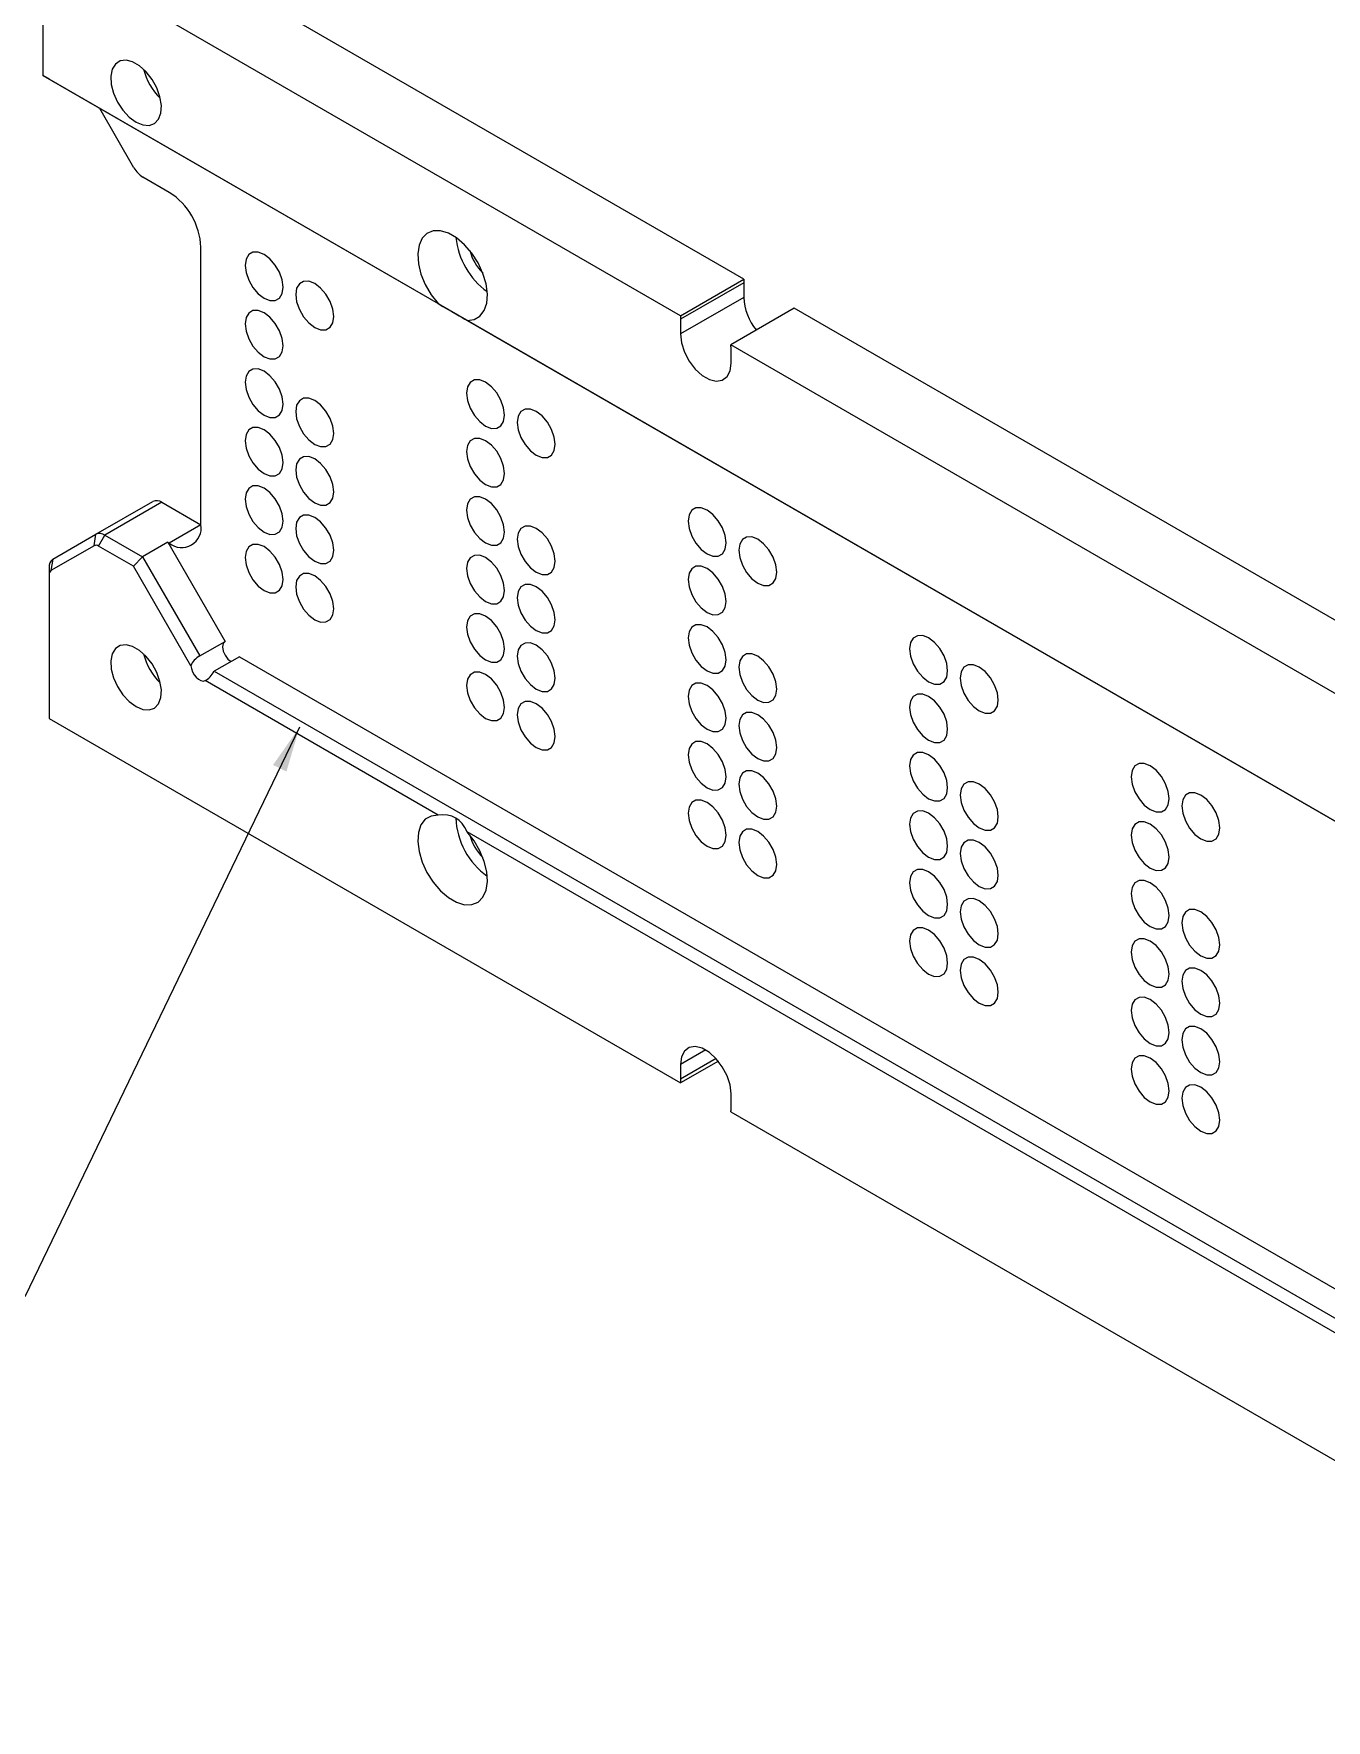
# Model space of a CAD drawing. Extents: x 2 to 292, y 3 to 207.
# Drawn here: x 233.09 to 261.97, y 144.53 to 182.23 of the extents above; entities that cross this region are included whole.
import ezdxf

# ---------------------------------------------------------------- set-up
doc = ezdxf.new("R2010")
doc.units = 0
doc.linetypes.add('SLD-实线', pattern=[0])
doc.layers.get('0').update_dxf_attribs({"linetype": 'CONTINUOUS'})
doc.layers.add('图框', color=7, linetype='SLD-实线')
doc.dimstyles.new('SLDDIMSTYLE8', dxfattribs={"dimtxt": 0.18, "dimasz": 1.016, "dimexe": 0, "dimexo": 0.0625, "dimgap": 0, "dimtad": 0, "dimtih": 1, "dimtoh": 1, "dimdec": 0, "dimrnd": 1e-09, "dimzin": 0, "dimtxsty": 'STANDARD', "dimblk1": 'DOT', "dimblk2": 'DOT', "dimsah": 1, "dimcen": 0.09, "dimazin": 3, "dimtfac": 1.016, "dimtdec": 0, "dimtofl": 0, "dimtmove": 0, "dimatfit": 3, "dimtolj": 1, "dimtzin": 0})

# ---------------------------------------------------------------- blocks, each defined once
blk = doc.blocks.new('_DOT')
at = {"color": 0, "linetype": 'BYBLOCK'}
blk.add_line((-0.5, 0), (-1, 0), dxfattribs=at)
at = {"color": 0, "linetype": 'BYBLOCK', "const_width": 0.5}
blk.add_lwpolyline([(-0.25, 0, 1), (0.25, 0, 1)], format="xyb", close=True, dxfattribs=at)

msp = doc.modelspace()

# ---------------------------------------------------------------- linework, layer by layer
at = {"color": 7, "linetype": 'SLD-实线'}
for p, q in [((248.95828475, 176.73983777), (234.8470689, 184.88606929)), ((233.29143373, 183.98799428), (233.29143373, 181.29340962)), ((247.54407122, 175.92342968), (233.43285537, 184.06966119)), ((233.29143373, 181.29340962), (242.12442905, 176.19422996)), ((233.43285504, 181.21174252), (233.29143373, 181.29340962)), ((277.73309352, 155.63775921), (233.43285504, 181.21174252)), ((235.32991097, 179.23230387), (234.56413223, 180.55866972)), ((236.11986092, 178.68061167), (235.52991041, 179.02118286)), ((236.82696703, 171.25015709), (236.82696703, 177.45586706)), ((248.95384774, 176.66074557), (247.53963421, 175.84433747)), ((247.54407122, 175.92342968), (248.95828475, 176.73983777)), ((248.95384774, 176.66074557), (248.95384774, 176.33412919)), ((248.95384774, 176.33412919), (247.53963421, 175.51772109)), ((250.0807823, 176.09183373), (248.66656877, 175.27542564)), ((265.92884765, 166.94294035), (250.0807823, 176.09183373)), ((242.77250322, 175.8201047), (270.40869966, 159.86606809)), ((247.53963421, 175.84433747), (247.53963421, 175.51772109)), ((264.51463412, 166.12653225), (248.66656877, 175.27542564)), ((248.67100525, 174.8645945), (248.67100525, 175.19121087)), ((234.48138223, 171.03890311), (235.75417445, 171.77367041)), ((235.95417389, 171.75387699), (234.68138167, 171.01910969)), ((235.95417389, 171.75387699), (236.82696769, 171.25002386)), ((236.82696769, 171.25002386), (236.11986092, 170.84181981)), ((234.43996064, 170.78405742), (233.47427519, 170.22639815)), ((233.51569678, 170.48124354), (234.48138223, 171.03890311)), ((234.43996064, 170.78405742), (234.48138223, 171.03890311)), ((234.53996036, 170.77416071), (234.68138167, 171.01910969)), ((235.31881937, 170.32453498), (234.53996036, 170.77416071)), ((234.68138167, 171.01910969), (235.51881848, 170.53566771)), ((236.08450393, 170.86223097), (235.51881848, 170.53566771)), ((236.08450393, 170.86223097), (237.36413493, 168.64584567)), ((236.08450393, 170.86223097), (236.11986092, 170.84181981)), ((233.51569678, 170.48124354), (233.47427519, 170.22639815)), ((235.31881937, 170.32453498), (235.51881848, 170.53566771)), ((235.51881848, 170.53566771), (236.79844948, 168.31928241)), ((233.43285504, 170.29811447), (233.43285537, 170.13483271)), ((233.43285537, 170.13483271), (233.43285537, 166.92230468)), ((236.60154184, 168.10279479), (235.31881937, 170.32453498)), ((236.79844948, 168.31928241), (237.36413493, 168.64584567)), ((237.6890471, 168.30286602), (237.12336165, 167.97630276)), ((237.6890471, 168.30286602), (277.94522592, 145.06346866)), ((242.12442905, 164.76265855), (236.9189898, 167.76769466)), ((237.12336165, 167.97630276), (277.73309352, 144.53280356)), ((233.43285537, 166.92230468), (247.54407122, 158.77607316)), ((270.40869966, 148.43449667), (242.77250322, 164.38853329)), ((247.53963421, 159.18690461), (247.53963421, 158.86028823)), ((248.38784364, 159.26317261), (247.54407122, 158.77607316)), ((248.67100525, 158.20716164), (248.67100525, 158.53377802)), ((248.66656877, 158.12806913), (264.51463412, 148.97917574))]:
    msp.add_line(p, q, dxfattribs=at)
at = {"color": 8, "linetype": 'SLD-实线'}
for p, q in [((248.10541157, 159.51352093), (247.53963421, 159.18690461)), ((248.33815341, 159.32126355), (247.53963421, 158.86028823))]:
    msp.add_line(p, q, dxfattribs=at)
at = {"color": 7, "linetype": 'SLD-实线', "flags": 128}
for points in [[(235.37739716, 180.25251645), (235.53001723, 180.18863485), (235.67131875, 180.17793714), (235.79082192, 180.22121808), (235.87966116, 180.31526891), (235.93125101, 180.45311221), (235.94176454, 180.62452519), (235.91042204, 180.81679464), (235.83954579, 181.01566303), (235.73439572, 181.20637847), (235.6027669, 181.37479831), (235.45442475, 181.50843057), (235.30036958, 181.59736472), (235.15202743, 181.63500467), (235.02040071, 181.61855902), (234.91525065, 181.54924725), (234.8443744, 181.43221084), (234.8130319, 181.27612867), (234.82354543, 181.09257703), (234.87513528, 180.89516936), (234.96397451, 180.69854693), (235.08347769, 180.51729056), (235.2247771, 180.36484622), (235.37739716, 180.25251645)], [(242.77250322, 175.8201047), (242.92874159, 175.83993277), (243.05839478, 175.91421539), (243.15428834, 176.03883992), (243.21111283, 176.20690877), (243.22572198, 176.40911966), (243.19730869, 176.63427849), (243.12744607, 176.86992235), (243.019999, 177.10300875), (242.88091756, 177.3206347), (242.71789777, 177.5107552), (242.53996431, 177.66284569), (242.35696691, 177.76848784), (242.17903345, 177.82183495), (242.01601471, 177.81993249), (241.87693222, 177.76288716), (241.7694862, 177.6538559), (241.69962253, 177.49887431), (241.67120923, 177.30652076), (241.68581944, 177.0874419), (241.74264393, 176.8537649), (241.83853644, 176.61842462), (241.96819068, 176.39444701), (242.12442905, 176.19422996)], [(238.23693716, 176.31529256), (238.36804336, 176.26358517), (238.48631374, 176.26489757), (238.58017477, 176.3190997), (238.64043634, 176.42088692), (238.66120209, 176.56029389), (238.64043634, 176.72367678), (238.58017477, 176.89504053), (238.48631374, 177.057612), (238.36804336, 177.19547678), (238.23693716, 177.29514139), (238.10583307, 177.34684756), (237.98756269, 177.34553485), (237.89370166, 177.29133302), (237.83343799, 177.18954702), (237.81267434, 177.05013853), (237.83343799, 176.88675716), (237.89370166, 176.7153922), (237.98756269, 176.55282042), (238.10583307, 176.41495595), (238.23693716, 176.31529256)], [(239.3683082, 175.66216596), (239.4994144, 175.61045857), (239.61768478, 175.61177097), (239.71154581, 175.6659731), (239.77180737, 175.76776033), (239.79257313, 175.90716729), (239.77180737, 176.07055019), (239.71154581, 176.24191393), (239.61768478, 176.4044854), (239.4994144, 176.54235018), (239.3683082, 176.64201479), (239.2372041, 176.69372096), (239.11893162, 176.69240947), (239.02507269, 176.63820643), (238.96480902, 176.53642042), (238.94404538, 176.39701194), (238.96480902, 176.23363056), (239.02507269, 176.0622656), (239.11893162, 175.89969504), (239.2372041, 175.76182935), (239.3683082, 175.66216596)], [(238.23693716, 175.00882704), (238.36804336, 174.95711965), (238.48631374, 174.95843236), (238.58017477, 175.01263434), (238.64043634, 175.11442141), (238.66120209, 175.25382868), (238.64043634, 175.41721142), (238.58017477, 175.58857517), (238.48631374, 175.75114679), (238.36804336, 175.88901141), (238.23693716, 175.98867602), (238.10583307, 176.0403822), (237.98756269, 176.03906964), (237.89370166, 175.98486766), (237.83343799, 175.88308166), (237.81267434, 175.74367332), (237.83343799, 175.58029164), (237.89370166, 175.40892683), (237.98756269, 175.24635522), (238.10583307, 175.10849044), (238.23693716, 175.00882704)], [(247.53963421, 175.51772109), (247.5625484, 175.32045613), (247.62943545, 175.1127155), (247.73487528, 174.91133049), (247.87032576, 174.73261556), (248.02481451, 174.59104859), (248.18582548, 174.49809894), (248.34031423, 174.46129699), (248.47576524, 174.48362381), (248.58120507, 174.5632706), (248.64809106, 174.69378569), (248.67100525, 174.8645945)], [(238.23693716, 173.70236181), (238.36804336, 173.65065443), (238.48631374, 173.65196702), (238.58017477, 173.70616905), (238.64043634, 173.8079562), (238.66120209, 173.94736339), (238.64043634, 174.11074614), (238.58017477, 174.28210981), (238.48631374, 174.4446815), (238.36804336, 174.5825462), (238.23693716, 174.68221082), (238.10583307, 174.73391699), (237.98756269, 174.73260436), (237.89370166, 174.6784023), (237.83343799, 174.57661637), (237.81267434, 174.43720804), (237.83343799, 174.27382644), (237.89370166, 174.10246155), (237.98756269, 173.93988987), (238.10583307, 173.80202521), (238.23693716, 173.70236181)], [(243.18668518, 173.45786385), (243.31779033, 173.40615707), (243.43606176, 173.40746886), (243.52992174, 173.4616716), (243.59018435, 173.56345822), (243.61094905, 173.70286579), (243.59018435, 173.86624808), (243.52992174, 174.03761243), (243.43606176, 174.20018329), (243.31779033, 174.33804868), (243.18668518, 174.43771268), (243.05558003, 174.48941946), (242.9373086, 174.48810736), (242.84344862, 174.43390493), (242.783186, 174.33211831), (242.7624213, 174.19271043), (242.783186, 174.02932845), (242.84344862, 173.8579641), (242.9373086, 173.69539293), (243.05558003, 173.55752785), (243.18668518, 173.45786385)], [(239.3683082, 173.04923522), (239.4994144, 172.99752783), (239.61768478, 172.99884042), (239.71154581, 173.05304246), (239.77180737, 173.15482961), (239.79257313, 173.2942368), (239.77180737, 173.45761954), (239.71154581, 173.62898321), (239.61768478, 173.79155491), (239.4994144, 173.92941961), (239.3683082, 174.02908422), (239.2372041, 174.08079039), (239.11893162, 174.07947898), (239.02507269, 174.02527571), (238.96480902, 173.92348977), (238.94404538, 173.78408144), (238.96480902, 173.62069984), (239.02507269, 173.44933495), (239.11893162, 173.28676449), (239.2372041, 173.14889861), (239.3683082, 173.04923522)], [(244.31805621, 172.80473725), (244.44916136, 172.75303047), (244.56743279, 172.75434227), (244.66129277, 172.808545), (244.72155539, 172.91033162), (244.74232009, 173.04973919), (244.72155539, 173.21312148), (244.66129277, 173.38448583), (244.56743279, 173.54705669), (244.44916136, 173.68492208), (244.31805621, 173.78458608), (244.18695107, 173.83629286), (244.06867963, 173.83498076), (243.97481965, 173.78077833), (243.91455704, 173.67899171), (243.89379234, 173.53958384), (243.91455704, 173.37620185), (243.97481965, 173.2048375), (244.06867963, 173.04226634), (244.18695107, 172.90440125), (244.31805621, 172.80473725)], [(238.23693716, 172.39589647), (238.36804336, 172.34418908), (238.48631374, 172.34550171), (238.58017477, 172.39970377), (238.64043634, 172.50149092), (238.66120209, 172.64089803), (238.64043634, 172.80428085), (238.58017477, 172.97564452), (238.48631374, 173.1382162), (238.36804336, 173.27608086), (238.23693716, 173.37574547), (238.10583307, 173.42745164), (237.98756269, 173.42613905), (237.89370166, 173.37193702), (237.83343799, 173.27015109), (237.81267434, 173.13074268), (237.83343799, 172.96736115), (237.89370166, 172.79599626), (237.98756269, 172.63342457), (238.10583307, 172.49555987), (238.23693716, 172.39589647)], [(243.18668518, 172.15139833), (243.31779033, 172.09969156), (243.43606176, 172.10100365), (243.52992174, 172.15520624), (243.59018435, 172.2569927), (243.61094905, 172.39640058), (243.59018435, 172.55978272), (243.52992174, 172.73114707), (243.43606176, 172.89371808), (243.31779033, 173.03158331), (243.18668518, 173.13124732), (243.05558003, 173.1829541), (242.9373086, 173.18164215), (242.84344862, 173.12743956), (242.783186, 173.02565295), (242.7624213, 172.88624522), (242.783186, 172.72286294), (242.84344862, 172.55149873), (242.9373086, 172.38892772), (243.05558003, 172.25106234), (243.18668518, 172.15139833)], [(239.3683082, 171.74276988), (239.4994144, 171.69106249), (239.61768478, 171.69237512), (239.71154581, 171.74657717), (239.77180737, 171.84836432), (239.79257313, 171.98777144), (239.77180737, 172.15115426), (239.71154581, 172.32251793), (239.61768478, 172.4850896), (239.4994144, 172.62295427), (239.3683082, 172.72261888), (239.2372041, 172.77432505), (239.11893162, 172.77301367), (239.02507269, 172.71881042), (238.96480902, 172.61702449), (238.94404538, 172.47761608), (238.96480902, 172.31423455), (239.02507269, 172.14286967), (239.11893162, 171.98029919), (239.2372041, 171.84243327), (239.3683082, 171.74276988)], [(238.23693716, 171.08943126), (238.36804336, 171.03772388), (238.48631374, 171.03903643), (238.58017477, 171.09323841), (238.64043634, 171.19502563), (238.66120209, 171.33443275), (238.64043634, 171.49781564), (238.58017477, 171.66917924), (238.48631374, 171.83175086), (238.36804336, 171.96961563), (238.23693716, 172.06928025), (238.10583307, 172.12098642), (237.98756269, 172.11967371), (237.89370166, 172.06547173), (237.83343799, 171.96368588), (237.81267434, 171.82427739), (237.83343799, 171.66089587), (237.89370166, 171.4895309), (237.98756269, 171.32695928), (238.10583307, 171.18909466), (238.23693716, 171.08943126)], [(243.18668518, 170.84493311), (243.31779033, 170.79322633), (243.43606176, 170.79453831), (243.52992174, 170.84874095), (243.59018435, 170.95052749), (243.61094905, 171.0899353), (243.59018435, 171.25331743), (243.52992174, 171.42468171), (243.43606176, 171.58725279), (243.31779033, 171.72511811), (243.18668518, 171.82478211), (243.05558003, 171.87648889), (242.9373086, 171.87517687), (242.84344862, 171.8209742), (242.783186, 171.71918766), (242.7624213, 171.57977994), (242.783186, 171.41639773), (242.84344862, 171.24503345), (242.9373086, 171.08246238), (243.05558003, 170.94459711), (243.18668518, 170.84493311)], [(248.13643319, 170.60043514), (248.26753729, 170.54872897), (248.38580872, 170.55004076), (248.47966975, 170.60424289), (248.53993184, 170.70602981), (248.56069707, 170.84543708), (248.53993184, 171.00881967), (248.47966975, 171.18018372), (248.38580872, 171.34275519), (248.26753729, 171.48062058), (248.13643319, 171.58028397), (248.00532805, 171.63199075), (247.88705661, 171.63067865), (247.79319558, 171.57647683), (247.73293402, 171.4746896), (247.71216827, 171.33528233), (247.73293402, 171.17189974), (247.79319558, 171.000536), (247.88705661, 170.83796423), (248.00532805, 170.70009914), (248.13643319, 170.60043514)], [(239.3683082, 170.43630467), (239.4994144, 170.38459728), (239.61768478, 170.38590983), (239.71154581, 170.44011181), (239.77180737, 170.54189904), (239.79257313, 170.68130615), (239.77180737, 170.84468905), (239.71154581, 171.01605264), (239.61768478, 171.17862426), (239.4994144, 171.31648904), (239.3683082, 171.41615365), (239.2372041, 171.46785982), (239.11893162, 171.46654833), (239.02507269, 171.41234514), (238.96480902, 171.31055928), (238.94404538, 171.1711508), (238.96480902, 171.00776927), (239.02507269, 170.83640431), (239.11893162, 170.6738339), (239.2372041, 170.53596806), (239.3683082, 170.43630467)], [(244.31805621, 170.19180651), (244.44916136, 170.14009973), (244.56743279, 170.14141171), (244.66129277, 170.19561436), (244.72155539, 170.2974009), (244.74232009, 170.4368087), (244.72155539, 170.60019083), (244.66129277, 170.77155511), (244.56743279, 170.9341262), (244.44916136, 171.07199151), (244.31805621, 171.17165551), (244.18695107, 171.22336229), (244.06867963, 171.22205027), (243.97481965, 171.16784761), (243.91455704, 171.06606107), (243.89379234, 170.92665334), (243.91455704, 170.76327113), (243.97481965, 170.59190685), (244.06867963, 170.42933579), (244.18695107, 170.29147051), (244.31805621, 170.19180651)], [(238.23693716, 169.7829659), (238.36804336, 169.73125851), (238.48631374, 169.73257122), (238.58017477, 169.78677305), (238.64043634, 169.88856027), (238.66120209, 170.02796754), (238.64043634, 170.19135013), (238.58017477, 170.36271388), (238.48631374, 170.52528565), (238.36804336, 170.66315012), (238.23693716, 170.76281473), (238.10583307, 170.8145209), (237.98756269, 170.8132085), (237.89370166, 170.75900637), (237.83343799, 170.65722036), (237.81267434, 170.51781218), (237.83343799, 170.3544305), (237.89370166, 170.18306554), (237.98756269, 170.02049408), (238.10583307, 169.8826293), (238.23693716, 169.7829659)], [(249.2678037, 169.94730885), (249.39890832, 169.89560237), (249.51717976, 169.89691417), (249.61104026, 169.9511166), (249.67130288, 170.05290322), (249.69206758, 170.19231079), (249.67130288, 170.35569308), (249.61104026, 170.52705743), (249.51717976, 170.68962859), (249.39890832, 170.82749398), (249.2678037, 170.92715768), (249.13669855, 170.97886446), (249.01842765, 170.97755206), (248.92456662, 170.92335023), (248.86430453, 170.82156331), (248.8435393, 170.68215574), (248.86430453, 170.51877345), (248.92456662, 170.3474094), (249.01842765, 170.18483763), (249.13669855, 170.04697285), (249.2678037, 169.94730885)], [(243.18668518, 169.53846776), (243.31779033, 169.48676099), (243.43606176, 169.48807301), (243.52992174, 169.54227567), (243.59018435, 169.64406221), (243.61094905, 169.78346993), (243.59018435, 169.94685215), (243.52992174, 170.11821642), (243.43606176, 170.28078749), (243.31779033, 170.41865276), (243.18668518, 170.51831677), (243.05558003, 170.57002355), (242.9373086, 170.56871156), (242.84344862, 170.51450892), (242.783186, 170.41272238), (242.7624213, 170.27331458), (242.783186, 170.10993244), (242.84344862, 169.93856816), (242.9373086, 169.77599708), (243.05558003, 169.63813177), (243.18668518, 169.53846776)], [(239.3683082, 169.12983931), (239.4994144, 169.07813192), (239.61768478, 169.07944462), (239.71154581, 169.13364645), (239.77180737, 169.23543367), (239.79257313, 169.37484094), (239.77180737, 169.53822353), (239.71154581, 169.70958728), (239.61768478, 169.87215905), (239.4994144, 170.01002353), (239.3683082, 170.10968814), (239.2372041, 170.16139431), (239.11893162, 170.16008312), (239.02507269, 170.10587977), (238.96480902, 170.00409377), (238.94404538, 169.86468559), (238.96480902, 169.70130391), (239.02507269, 169.52993895), (239.11893162, 169.3673687), (239.2372041, 169.2295027), (239.3683082, 169.12983931)], [(248.13643319, 169.29396963), (248.26753729, 169.24226346), (248.38580872, 169.24357555), (248.47966975, 169.29777753), (248.53993184, 169.3995643), (248.56069707, 169.53897187), (248.53993184, 169.70235431), (248.47966975, 169.87371836), (248.38580872, 170.03628998), (248.26753729, 170.17415522), (248.13643319, 170.27381861), (248.00532805, 170.32552539), (247.88705661, 170.32421344), (247.79319558, 170.27001146), (247.73293402, 170.16822424), (247.71216827, 170.02881712), (247.73293402, 169.86543423), (247.79319558, 169.69407064), (247.88705661, 169.53149902), (248.00532805, 169.39363363), (248.13643319, 169.29396963)], [(244.31805621, 168.88534117), (244.44916136, 168.83363439), (244.56743279, 168.83494641), (244.66129277, 168.88914907), (244.72155539, 168.99093561), (244.74232009, 169.13034334), (244.72155539, 169.29372555), (244.66129277, 169.46508983), (244.56743279, 169.62766089), (244.44916136, 169.76552617), (244.31805621, 169.86519017), (244.18695107, 169.91689695), (244.06867963, 169.91558497), (243.97481965, 169.86138232), (243.91455704, 169.75959578), (243.89379234, 169.62018798), (243.91455704, 169.45680585), (243.97481965, 169.28544157), (244.06867963, 169.12287048), (244.18695107, 168.98500517), (244.31805621, 168.88534117)], [(243.18668518, 168.23200256), (243.31779033, 168.18029578), (243.43606176, 168.18160772), (243.52992174, 168.23581031), (243.59018435, 168.33759692), (243.61094905, 168.47700465), (243.59018435, 168.64038694), (243.52992174, 168.81175114), (243.43606176, 168.97432215), (243.31779033, 169.11218754), (243.18668518, 169.21185154), (243.05558003, 169.26355832), (242.9373086, 169.26224622), (242.84344862, 169.20804363), (242.783186, 169.10625717), (242.7624213, 168.96684929), (242.783186, 168.80346716), (242.84344862, 168.6321028), (242.9373086, 168.46953179), (243.05558003, 168.33166656), (243.18668518, 168.23200256)], [(248.13643319, 167.9875044), (248.26753729, 167.93579823), (248.38580872, 167.93711021), (248.47966975, 167.99131225), (248.53993184, 168.09309909), (248.56069707, 168.23250659), (248.53993184, 168.39588903), (248.47966975, 168.567253), (248.38580872, 168.7298247), (248.26753729, 168.86769001), (248.13643319, 168.9673534), (248.00532805, 169.01906018), (247.88705661, 169.01774816), (247.79319558, 168.9635461), (247.73293402, 168.86175895), (247.71216827, 168.72235184), (247.73293402, 168.55896902), (247.79319558, 168.38760535), (247.88705661, 168.22503367), (248.00532805, 168.0871684), (248.13643319, 167.9875044)], [(235.37739716, 167.18786375), (235.53001723, 167.12398154), (235.67131875, 167.11328444), (235.79082192, 167.15656539), (235.87966116, 167.25061621), (235.93125101, 167.38845952), (235.94176454, 167.55987188), (235.91042204, 167.75214194), (235.83954579, 167.95101033), (235.73439572, 168.14172517), (235.6027669, 168.31014561), (235.45442475, 168.44377787), (235.30036958, 168.53271202), (235.15202743, 168.57035197), (235.02040071, 168.55390571), (234.91525065, 168.48459456), (234.8443744, 168.36755814), (234.8130319, 168.21147536), (234.82354543, 168.02792434), (234.87513528, 167.83051666), (234.96397451, 167.63389424), (235.08347769, 167.45263786), (235.2247771, 167.30019291), (235.37739716, 167.18786375)], [(237.36413493, 168.64584567), (237.32287738, 168.59835971), (237.30838941, 168.52261503), (237.32287738, 168.43014349), (237.36413493, 168.33502258), (237.42588217, 168.25173336), (237.49868664, 168.19297405)], [(244.31805621, 167.57887596), (244.44916136, 167.52716918), (244.56743279, 167.52848113), (244.66129277, 167.58268371), (244.72155539, 167.68447033), (244.74232009, 167.82387805), (244.72155539, 167.98726034), (244.66129277, 168.15862454), (244.56743279, 168.32119555), (244.44916136, 168.45906094), (244.31805621, 168.55872494), (244.18695107, 168.61043172), (244.06867963, 168.60911962), (243.97481965, 168.55491704), (243.91455704, 168.45313057), (243.89379234, 168.3137227), (243.91455704, 168.15034056), (243.97481965, 167.97897621), (244.06867963, 167.8164052), (244.18695107, 167.67853996), (244.31805621, 167.57887596)], [(253.08618016, 167.74300704), (253.21728504, 167.69130041), (253.33555647, 167.69261221), (253.42941698, 167.74681464), (253.48967933, 167.84860141), (253.51044429, 167.98800883), (253.48967933, 168.15139127), (253.42941698, 168.32275547), (253.33555647, 168.48532663), (253.21728504, 168.62319202), (253.08618016, 168.72285587), (252.95507554, 168.77456235), (252.8368041, 168.77325025), (252.7429436, 168.71904812), (252.68268098, 168.6172615), (252.66191628, 168.47785363), (252.68268098, 168.31447164), (252.7429436, 168.14310729), (252.8368041, 167.98053582), (252.95507554, 167.84267074), (253.08618016, 167.74300704)], [(249.2678037, 167.33437811), (249.39890832, 167.28267163), (249.51717976, 167.28398361), (249.61104026, 167.33818595), (249.67130288, 167.43997249), (249.69206758, 167.5793803), (249.67130288, 167.74276243), (249.61104026, 167.91412671), (249.51717976, 168.0766981), (249.39890832, 168.21456341), (249.2678037, 168.31422711), (249.13669855, 168.36593389), (249.01842765, 168.36462156), (248.92456662, 168.31041951), (248.86430453, 168.20863266), (248.8435393, 168.06922524), (248.86430453, 167.90584273), (248.92456662, 167.73447875), (249.01842765, 167.57190708), (249.13669855, 167.43404211), (249.2678037, 167.33437811)], [(254.21755119, 167.08988044), (254.34865581, 167.03817397), (254.46692725, 167.03948576), (254.56078801, 167.09368804), (254.6210501, 167.19547497), (254.64181507, 167.33488239), (254.6210501, 167.49826482), (254.56078801, 167.66962887), (254.46692725, 167.83220019), (254.34865581, 167.97006558), (254.21755119, 168.06972927), (254.08644631, 168.1214359), (253.96817487, 168.1201238), (253.87431411, 168.06592183), (253.81405202, 167.96413491), (253.79328705, 167.82472718), (253.81405202, 167.66134505), (253.87431411, 167.489981), (253.96817487, 167.32740938), (254.08644631, 167.18954429), (254.21755119, 167.08988044)], [(236.60154184, 168.10279479), (236.61177931, 168.03636901), (236.6361718, 167.96743686), (236.67279741, 167.90142542), (236.71877541, 167.84352931), (236.77048538, 167.79830548), (236.82385804, 167.76931373), (236.87469346, 167.75883507), (236.9189898, 167.76769466)], [(243.18668518, 166.92553719), (243.31779033, 166.87383042), (243.43606176, 166.87514251), (243.52992174, 166.92934495), (243.59018435, 167.03113156), (243.61094905, 167.17053944), (243.59018435, 167.33392142), (243.52992174, 167.50528578), (243.43606176, 167.66785694), (243.31779033, 167.80572202), (243.18668518, 167.90538602), (243.05558003, 167.9570928), (242.9373086, 167.95578101), (242.84344862, 167.90157827), (242.783186, 167.79979166), (242.7624213, 167.66038408), (242.783186, 167.4970018), (242.84344862, 167.32563744), (242.9373086, 167.16306658), (243.05558003, 167.0252012), (243.18668518, 166.92553719)], [(248.13643319, 166.68103906), (248.26753729, 166.62933289), (248.38580872, 166.63064491), (248.47966975, 166.68484696), (248.53993184, 166.78663381), (248.56069707, 166.92604123), (248.53993184, 167.08942374), (248.47966975, 167.26078772), (248.38580872, 167.42335939), (248.26753729, 167.56122466), (248.13643319, 167.66088806), (248.00532805, 167.71259484), (247.88705661, 167.71128285), (247.79319558, 167.65708082), (247.73293402, 167.55529367), (247.71216827, 167.41588648), (247.73293402, 167.25250373), (247.79319558, 167.08114007), (247.88705661, 166.91856837), (248.00532805, 166.78070306), (248.13643319, 166.68103906)], [(253.08618016, 166.43654153), (253.21728504, 166.3848349), (253.33555647, 166.386147), (253.42941698, 166.44034928), (253.48967933, 166.5421359), (253.51044429, 166.68154362), (253.48967933, 166.84492591), (253.42941698, 167.01629011), (253.33555647, 167.17886142), (253.21728504, 167.31672666), (253.08618016, 167.41639051), (252.95507554, 167.46809699), (252.8368041, 167.46678504), (252.7429436, 167.41258276), (252.68268098, 167.31079614), (252.66191628, 167.17138842), (252.68268098, 167.00800613), (252.7429436, 166.83664193), (252.8368041, 166.67407061), (252.95507554, 166.53620523), (253.08618016, 166.43654153)], [(244.31805621, 166.2724106), (244.44916136, 166.22070382), (244.56743279, 166.22201592), (244.66129277, 166.27621835), (244.72155539, 166.37800497), (244.74232009, 166.51741284), (244.72155539, 166.68079483), (244.66129277, 166.85215918), (244.56743279, 167.01473034), (244.44916136, 167.15259543), (244.31805621, 167.25225943), (244.18695107, 167.30396621), (244.06867963, 167.30265441), (243.97481965, 167.24845168), (243.91455704, 167.14666506), (243.89379234, 167.00725749), (243.91455704, 166.8438752), (243.97481965, 166.67251085), (244.06867963, 166.50993999), (244.18695107, 166.3720746), (244.31805621, 166.2724106)], [(249.2678037, 166.02791276), (249.39890832, 165.97620629), (249.51717976, 165.97751831), (249.61104026, 166.03172067), (249.67130288, 166.13350721), (249.69206758, 166.27291493), (249.67130288, 166.43629715), (249.61104026, 166.60766142), (249.51717976, 166.77023279), (249.39890832, 166.90809807), (249.2678037, 167.00776177), (249.13669855, 167.05946855), (249.01842765, 167.05815626), (248.92456662, 167.00395422), (248.86430453, 166.90216738), (248.8435393, 166.76275988), (248.86430453, 166.59937744), (248.92456662, 166.42801347), (249.01842765, 166.26544177), (249.13669855, 166.12757677), (249.2678037, 166.02791276)], [(248.13643319, 165.37457385), (248.26753729, 165.32286768), (248.38580872, 165.32417962), (248.47966975, 165.3783816), (248.53993184, 165.48016852), (248.56069707, 165.61957594), (248.53993184, 165.78295853), (248.47966975, 165.95432243), (248.38580872, 166.11689405), (248.26753729, 166.25475944), (248.13643319, 166.35442283), (248.00532805, 166.40612961), (247.88705661, 166.40481751), (247.79319558, 166.35061553), (247.73293402, 166.24882846), (247.71216827, 166.10942119), (247.73293402, 165.94603845), (247.79319558, 165.7746747), (247.88705661, 165.61210309), (248.00532805, 165.47423785), (248.13643319, 165.37457385)], [(253.08618016, 165.1300763), (253.21728504, 165.07836967), (253.33555647, 165.07968166), (253.42941698, 165.133884), (253.48967933, 165.23567069), (253.51044429, 165.37507834), (253.48967933, 165.53846062), (253.42941698, 165.70982475), (253.33555647, 165.87239614), (253.21728504, 166.01026145), (253.08618016, 166.1099253), (252.95507554, 166.16163178), (252.8368041, 166.16031975), (252.7429436, 166.1061174), (252.68268098, 166.00433086), (252.66191628, 165.86492313), (252.68268098, 165.70154092), (252.7429436, 165.53017664), (252.8368041, 165.36760527), (252.95507554, 165.22974), (253.08618016, 165.1300763)], [(258.03592771, 164.8855786), (258.16703246, 164.83387205), (258.28530383, 164.83518388), (258.37916453, 164.8893862), (258.43942682, 164.99117301), (258.46019178, 165.13058043), (258.43942682, 165.29396287), (258.37916453, 165.46532703), (258.28530383, 165.62789831), (258.16703246, 165.76576366), (258.03592771, 165.86542743), (257.90482289, 165.91713402), (257.78655153, 165.91582188), (257.69269086, 165.86161985), (257.63242857, 165.75983304), (257.61166361, 165.62042532), (257.63242857, 165.45704318), (257.69269086, 165.28567902), (257.78655153, 165.12310746), (257.90482289, 164.98524241), (258.03592771, 164.8855786)], [(249.2678037, 164.72144756), (249.39890832, 164.66974108), (249.51717976, 164.67105303), (249.61104026, 164.72525531), (249.67130288, 164.82704192), (249.69206758, 164.96644965), (249.67130288, 165.12983194), (249.61104026, 165.30119614), (249.51717976, 165.46376745), (249.39890832, 165.60163284), (249.2678037, 165.70129654), (249.13669855, 165.75300332), (249.01842765, 165.75169092), (248.92456662, 165.69748894), (248.86430453, 165.59570217), (248.8435393, 165.4562946), (248.86430453, 165.29291216), (248.92456662, 165.12154811), (249.01842765, 164.95897649), (249.13669855, 164.82111156), (249.2678037, 164.72144756)], [(254.21755119, 164.4769497), (254.34865581, 164.42524323), (254.46692725, 164.42655521), (254.56078801, 164.4807574), (254.6210501, 164.58254424), (254.64181507, 164.72195189), (254.6210501, 164.88533418), (254.56078801, 165.05669815), (254.46692725, 165.21926969), (254.34865581, 165.35713501), (254.21755119, 165.4567987), (254.08644631, 165.50850533), (253.96817487, 165.50719331), (253.87431411, 165.4529911), (253.81405202, 165.35120426), (253.79328705, 165.21179669), (253.81405202, 165.04841432), (253.87431411, 164.87705035), (253.96817487, 164.71447883), (254.08644631, 164.57661355), (254.21755119, 164.4769497)], [(248.13643319, 164.06810849), (248.26753729, 164.01640232), (248.38580872, 164.01771441), (248.47966975, 164.07191624), (248.53993184, 164.17370316), (248.56069707, 164.31311073), (248.53993184, 164.47649302), (248.47966975, 164.64785707), (248.38580872, 164.81042884), (248.26753729, 164.94829392), (248.13643319, 165.04795732), (248.00532805, 165.0996641), (247.88705661, 165.0983523), (247.79319558, 165.04415017), (247.73293402, 164.94236295), (247.71216827, 164.80295598), (247.73293402, 164.63957309), (247.79319558, 164.46820934), (247.88705661, 164.30563788), (248.00532805, 164.16777249), (248.13643319, 164.06810849)], [(259.16729855, 164.23245212), (259.2984033, 164.18074557), (259.41667473, 164.18205736), (259.5105355, 164.23625964), (259.57079759, 164.33804656), (259.59156256, 164.47745398), (259.57079759, 164.64083642), (259.5105355, 164.81220047), (259.41667473, 164.97477179), (259.2984033, 165.11263717), (259.16729855, 165.21230095), (259.03619366, 165.26400757), (258.91792236, 165.2626954), (258.82406173, 165.20849335), (258.76379937, 165.10670658), (258.74303441, 164.96729885), (258.76379937, 164.80391672), (258.82406173, 164.63255252), (258.91792236, 164.46998097), (259.03619366, 164.33211597), (259.16729855, 164.23245212)], [(242.12442905, 164.76265855), (241.96819068, 164.74283048), (241.83853644, 164.66854847), (241.74264393, 164.54392333), (241.68581944, 164.37585448), (241.67120923, 164.1736442), (241.69962253, 163.94848537), (241.7694862, 163.7128409), (241.87693222, 163.47975511), (242.01601471, 163.26212855), (242.17903345, 163.07200865), (242.35696691, 162.91991817), (242.53996431, 162.81427602), (242.71789777, 162.76092891), (242.88091756, 162.76283076), (243.019999, 162.8198767), (243.12744607, 162.92890735), (243.19730869, 163.08388955), (243.22572198, 163.27624309), (243.21111283, 163.49532135), (243.15428834, 163.72899835), (243.05839478, 163.96433924), (242.92874159, 164.18831624), (242.77250322, 164.38853329)], [(253.08618016, 163.82361096), (253.21728504, 163.77190433), (253.33555647, 163.77321635), (253.42941698, 163.82741871), (253.48967933, 163.9292054), (253.51044429, 164.06861297), (253.48967933, 164.23199534), (253.42941698, 164.40335946), (253.33555647, 164.56593084), (253.21728504, 164.70379611), (253.08618016, 164.80345996), (252.95507554, 164.85516643), (252.8368041, 164.85385445), (252.7429436, 164.79965211), (252.68268098, 164.69786557), (252.66191628, 164.55845777), (252.68268098, 164.39507564), (252.7429436, 164.22371136), (252.8368041, 164.06113997), (252.95507554, 163.92327466), (253.08618016, 163.82361096)], [(249.2678037, 163.41498219), (249.39890832, 163.36327572), (249.51717976, 163.36458782), (249.61104026, 163.41878995), (249.67130288, 163.52057656), (249.69206758, 163.65998444), (249.67130288, 163.82336642), (249.61104026, 163.99473078), (249.51717976, 164.15730224), (249.39890832, 164.29516733), (249.2678037, 164.39483102), (249.13669855, 164.4465378), (249.01842765, 164.44522571), (248.92456662, 164.39102358), (248.86430453, 164.28923666), (248.8435393, 164.14982939), (248.86430453, 163.9864468), (248.92456662, 163.81508275), (249.01842765, 163.65251128), (249.13669855, 163.5146462), (249.2678037, 163.41498219)], [(258.03592771, 163.57911309), (258.16703246, 163.52740653), (258.28530383, 163.52871867), (258.37916453, 163.58292084), (258.43942682, 163.68470749), (258.46019178, 163.82411522), (258.43942682, 163.9874975), (258.37916453, 164.15886167), (258.28530383, 164.3214331), (258.16703246, 164.45929829), (258.03592771, 164.55896207), (257.90482289, 164.61066866), (257.78655153, 164.60935667), (257.69269086, 164.55515449), (257.63242857, 164.45336768), (257.61166361, 164.31396011), (257.63242857, 164.15057767), (257.69269086, 163.97921366), (257.78655153, 163.81664225), (257.90482289, 163.6787769), (258.03592771, 163.57911309)], [(254.21755119, 163.17048436), (254.34865581, 163.11877789), (254.46692725, 163.12008991), (254.56078801, 163.17429211), (254.6210501, 163.27607896), (254.64181507, 163.41548653), (254.6210501, 163.57886889), (254.56078801, 163.75023287), (254.46692725, 163.91280439), (254.34865581, 164.05066966), (254.21755119, 164.15033336), (254.08644631, 164.20203999), (253.96817487, 164.20072801), (253.87431411, 164.14652582), (253.81405202, 164.04473897), (253.79328705, 163.90533133), (253.81405202, 163.74194904), (253.87431411, 163.57058507), (253.96817487, 163.40801352), (254.08644631, 163.27014821), (254.21755119, 163.17048436)], [(253.08618016, 162.51714575), (253.21728504, 162.46543912), (253.33555647, 162.46675107), (253.42941698, 162.52095335), (253.48967933, 162.62274012), (253.51044429, 162.76214769), (253.48967933, 162.92553013), (253.42941698, 163.09689418), (253.33555647, 163.25946549), (253.21728504, 163.39733088), (253.08618016, 163.49699473), (252.95507554, 163.54870121), (252.8368041, 163.54738911), (252.7429436, 163.49318683), (252.68268098, 163.39140036), (252.66191628, 163.25199249), (252.68268098, 163.08861035), (252.7429436, 162.917246), (252.8368041, 162.75467468), (252.95507554, 162.61680945), (253.08618016, 162.51714575)], [(258.03592771, 162.27264786), (258.16703246, 162.22094131), (258.28530383, 162.22225333), (258.37916453, 162.27645555), (258.43942682, 162.37824228), (258.46019178, 162.51764993), (258.43942682, 162.68103222), (258.37916453, 162.85239631), (258.28530383, 163.01496781), (258.16703246, 163.15283309), (258.03592771, 163.25249686), (257.90482289, 163.30420345), (257.78655153, 163.30289139), (257.69269086, 163.24868913), (257.63242857, 163.1469024), (257.61166361, 163.00749482), (257.63242857, 162.84411246), (257.69269086, 162.67274837), (257.78655153, 162.51017691), (257.90482289, 162.37231167), (258.03592771, 162.27264786)], [(254.21755119, 161.86401915), (254.34865581, 161.81231268), (254.46692725, 161.81362462), (254.56078801, 161.86782675), (254.6210501, 161.96961367), (254.64181507, 162.10902125), (254.6210501, 162.27240368), (254.56078801, 162.44376758), (254.46692725, 162.60633905), (254.34865581, 162.74420444), (254.21755119, 162.84386813), (254.08644631, 162.89557476), (253.96817487, 162.89426266), (253.87431411, 162.84006053), (253.81405202, 162.73827377), (253.79328705, 162.59886604), (253.81405202, 162.43548375), (253.87431411, 162.2641197), (253.96817487, 162.10154824), (254.08644631, 161.963683), (254.21755119, 161.86401915)], [(259.16729855, 161.61952138), (259.2984033, 161.56781482), (259.41667473, 161.56912681), (259.5105355, 161.623329), (259.57079759, 161.72511584), (259.59156256, 161.86452349), (259.57079759, 162.02790578), (259.5105355, 162.19926975), (259.41667473, 162.36184129), (259.2984033, 162.4997066), (259.16729855, 162.59937038), (259.03619366, 162.651077), (258.91792236, 162.64976491), (258.82406173, 162.59556262), (258.76379937, 162.49377593), (258.74303441, 162.35436836), (258.76379937, 162.190986), (258.82406173, 162.01962187), (258.91792236, 161.85705042), (259.03619366, 161.71918523), (259.16729855, 161.61952138)], [(253.08618016, 161.21068039), (253.21728504, 161.15897376), (253.33555647, 161.16028586), (253.42941698, 161.21448799), (253.48967933, 161.31627476), (253.51044429, 161.45568248), (253.48967933, 161.61906462), (253.42941698, 161.79042882), (253.33555647, 161.95300028), (253.21728504, 162.09086537), (253.08618016, 162.19052922), (252.95507554, 162.24223569), (252.8368041, 162.2409239), (252.7429436, 162.18672146), (252.68268098, 162.08493485), (252.66191628, 161.94552728), (252.68268098, 161.78214499), (252.7429436, 161.61078064), (252.8368041, 161.44820947), (252.95507554, 161.31034409), (253.08618016, 161.21068039)], [(258.03592771, 160.96618252), (258.16703246, 160.91447596), (258.28530383, 160.91578802), (258.37916453, 160.96999027), (258.43942682, 161.071777), (258.46019178, 161.21118457), (258.43942682, 161.37456693), (258.37916453, 161.54593102), (258.28530383, 161.70850251), (258.16703246, 161.84636774), (258.03592771, 161.94603152), (257.90482289, 161.99773811), (257.78655153, 161.99642608), (257.69269086, 161.94222384), (257.63242857, 161.84043711), (257.61166361, 161.70102946), (257.63242857, 161.53764717), (257.69269086, 161.36628309), (257.78655153, 161.2037116), (257.90482289, 161.06584633), (258.03592771, 160.96618252)], [(254.21755119, 160.55755379), (254.34865581, 160.50584732), (254.46692725, 160.50715941), (254.56078801, 160.56136139), (254.6210501, 160.66314831), (254.64181507, 160.80255604), (254.6210501, 160.96593817), (254.56078801, 161.13730222), (254.46692725, 161.29987384), (254.34865581, 161.43773892), (254.21755119, 161.53740262), (254.08644631, 161.58910925), (253.96817487, 161.58779746), (253.87431411, 161.53359517), (253.81405202, 161.43180825), (253.79328705, 161.29240083), (253.81405202, 161.12901839), (253.87431411, 160.95765434), (253.96817487, 160.79508303), (254.08644631, 160.65721764), (254.21755119, 160.55755379)], [(259.16729855, 160.31305603), (259.2984033, 160.26134948), (259.41667473, 160.2626615), (259.5105355, 160.31686371), (259.57079759, 160.41865055), (259.59156256, 160.55805813), (259.57079759, 160.72144049), (259.5105355, 160.89280446), (259.41667473, 161.05537599), (259.2984033, 161.19324126), (259.16729855, 161.29290504), (259.03619366, 161.34461166), (258.91792236, 161.3432996), (258.82406173, 161.28909734), (258.76379937, 161.18731065), (258.74303441, 161.047903), (258.76379937, 160.88452071), (258.82406173, 160.71315659), (258.91792236, 160.55058512), (259.03619366, 160.41271988), (259.16729855, 160.31305603)], [(258.03592771, 159.65971731), (258.16703246, 159.60801076), (258.28530383, 159.60932274), (258.37916453, 159.66352491), (258.43942682, 159.76531171), (258.46019178, 159.90471929), (258.43942682, 160.06810173), (258.37916453, 160.23946574), (258.28530383, 160.40203717), (258.16703246, 160.53990251), (258.03592771, 160.63956629), (257.90482289, 160.69127288), (257.78655153, 160.68996074), (257.69269086, 160.63575856), (257.63242857, 160.5339719), (257.61166361, 160.39456418), (257.63242857, 160.23118189), (257.69269086, 160.05981773), (257.78655153, 159.89724632), (257.90482289, 159.75938112), (258.03592771, 159.65971731)], [(259.16729855, 159.00659082), (259.2984033, 158.95488427), (259.41667473, 158.95619622), (259.5105355, 159.01039835), (259.57079759, 159.11218527), (259.59156256, 159.25159284), (259.57079759, 159.41497528), (259.5105355, 159.58633918), (259.41667473, 159.74891065), (259.2984033, 159.88677603), (259.16729855, 159.98643981), (259.03619366, 160.03814643), (258.91792236, 160.03683426), (258.82406173, 159.98263205), (258.76379937, 159.88084544), (258.74303441, 159.74143771), (258.76379937, 159.57805543), (258.82406173, 159.40669122), (258.91792236, 159.24411983), (259.03619366, 159.10625467), (259.16729855, 159.00659082)], [(248.67100525, 158.53377802), (248.64809106, 158.73104298), (248.58120507, 158.938783), (248.47576524, 159.14016801), (248.34031423, 159.31888325), (248.18582548, 159.46045021), (248.02481451, 159.55339987), (247.87032576, 159.59020181), (247.73487528, 159.56787469), (247.62943545, 159.4882279), (247.5625484, 159.35771342), (247.53963421, 159.18690461)], [(258.03592771, 158.35325195), (258.16703246, 158.30154539), (258.28530383, 158.30285753), (258.37916453, 158.35705955), (258.43942682, 158.45884635), (258.46019178, 158.59825408), (258.43942682, 158.76163621), (258.37916453, 158.93300038), (258.28530383, 159.09557196), (258.16703246, 159.233437), (258.03592771, 159.33310078), (257.90482289, 159.38480737), (257.78655153, 159.38349553), (257.69269086, 159.32929319), (257.63242857, 159.22750639), (257.61166361, 159.08809897), (257.63242857, 158.92471653), (257.69269086, 158.75335237), (257.78655153, 158.59078111), (257.90482289, 158.45291576), (258.03592771, 158.35325195)], [(259.16729855, 157.70012546), (259.2984033, 157.64841891), (259.41667473, 157.64973101), (259.5105355, 157.70393299), (259.57079759, 157.80571991), (259.59156256, 157.94512763), (259.57079759, 158.10850977), (259.5105355, 158.27987382), (259.41667473, 158.44244544), (259.2984033, 158.58031052), (259.16729855, 158.67997429), (259.03619366, 158.73168092), (258.91792236, 158.73036905), (258.82406173, 158.67616669), (258.76379937, 158.57437992), (258.74303441, 158.4349725), (258.76379937, 158.27159007), (258.82406173, 158.10022586), (258.91792236, 157.93765462), (259.03619366, 157.79978931), (259.16729855, 157.70012546)]]:
    msp.add_lwpolyline(points, dxfattribs=at)
at = {"color": 7, "linetype": 'SLD-实线'}
for centre, radius, start, end in [((236.82786701, 181.74308637), 1.32071677, 193.534829139, 226.459722755), ((235.8353146, 179.51079113), 0.57705111, 208.855621583, 238.045218279), ((235.29174876, 177.38600514), 1.53680702, 2.605514501, 57.394448673), ((244.23019715, 177.85228086), 1.71666601, 185.929621444, 234.065051191), ((243.95480284, 177.69329816), 1.16409448, 195.48359691, 224.511026564), ((249.6384457, 176.66201073), 0.68459913, 173.472351714, 180.105884651), ((250.18830171, 176.39370178), 1.23589057, 182.762850923, 219.671084175), ((248.22423217, 175.84560263), 0.68459913, 173.472351714, 180.105884651), ((247.84542259, 175.18994294), 0.82558364, 0.08799496, 5.943179583), ((235.83700903, 171.59033132), 0.20118348, 54.382017645, 114.313965725), ((236.39589248, 171.18023023), 0.43670932, 230.79687328, 9.213989378), ((234.48137754, 170.69238394), 0.10059516, 54.383140704, 114.312842666), ((234.56421681, 170.85556401), 0.20118348, 54.382017645, 114.313965725), ((233.63311383, 170.31782581), 0.20122653, 125.697570948, 185.621475925), ((233.53298434, 170.14469006), 0.10061301, 125.698116836, 185.622453497), ((236.82786701, 168.67843367), 1.32071677, 193.534829139, 226.459722755), ((244.21513567, 164.77512191), 1.69770826, 182.601290075, 234.228932723), ((243.95479473, 164.62864078), 1.16408541, 195.483481299, 224.511142175), ((248.36546512, 158.86157407), 0.82583191, 180.089210916, 185.942656768), ((247.9865979, 158.20588095), 0.68440855, 353.471808402, 0.107213505)]:
    msp.add_arc(centre, radius, start, end, dxfattribs=at)
for centre, major_axis, ratio, start_param, end_param in [((241.74135902, 176.41550424), (1.1, -0.63511971), 0.0000703729, 5.0681281086, 5.9275274411), ((236.93303291, 168.08617754), (0.3249099, 0.18759698), 0.7174342186, 1.5707795011, 2.408374573), ((236.93303291, 168.08617754), (0.19033687, 0.32965527), 0.5773346305, 3.8748345406, 4.7124296124), ((241.74135902, 163.35085125), (0.77784906, 1.34720111), 0.5773346305, 5.8535262731, 6.7129256054)]:
    msp.add_ellipse(centre, major_axis=major_axis, ratio=ratio, start_param=start_param, end_param=end_param, dxfattribs=at)

# ---------------------------------------------------------------- leaders
at = {"layer": '图框', "color": 5}
msp.add_leader([(239.02839818, 166.72601286), (232.88958263, 154.00000011)], dimstyle='SLDDIMSTYLE8', dxfattribs=at)

doc.saveas('drawing.dxf')
